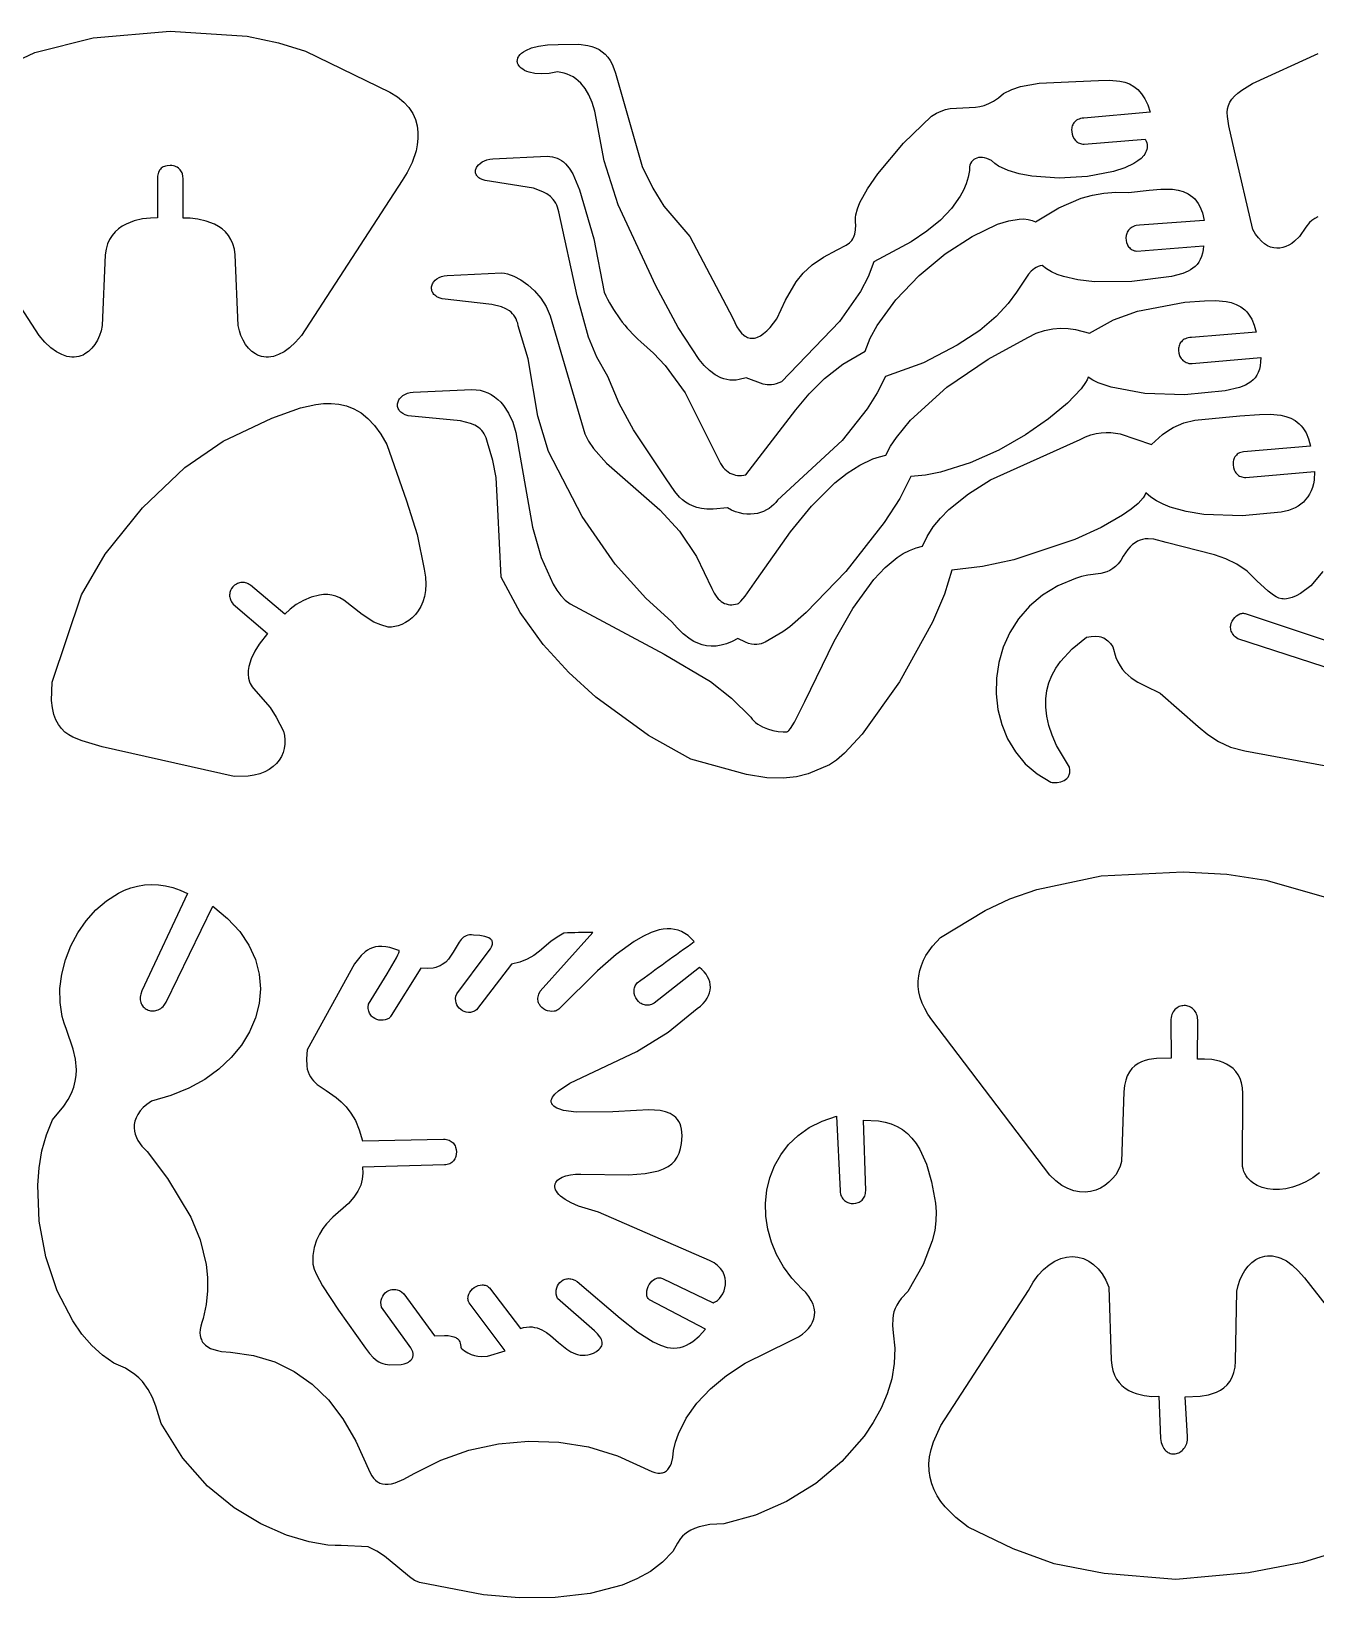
# Model space of a CAD drawing. Extents: x 5 to 541, y 7 to 207.
# Drawn here: x 214.2 to 377.3, y 7.3 to 206.2 of the extents above; entities that cross this region are included whole.
import ezdxf

# ---------------------------------------------------------------- set-up
doc = ezdxf.new("R2010")
doc.units = 0
doc.layers.add('DEFAULT', color=7, linetype='CONTINUOUS')

msp = doc.modelspace()

# ---------------------------------------------------------------- linework, layer by layer
at = {"layer": 'DEFAULT', "color": 0}
for points in [[(203.95879, 198.500612), (214.667487, 203.558963), (222.074471, 205.403076), (231.858114, 206.228491), (241.641889, 205.595097), (245.592741, 204.777415), (249.043594, 203.719792), (259.757404, 198.500612), (260.735404, 197.898449), (261.535374, 197.239681), (262.17028, 196.533568), (262.653088, 195.789374), (262.996766, 195.016361), (263.214279, 194.22379), (263.318594, 193.420923), (263.322678, 192.617024), (263.239496, 191.821353), (263.082016, 191.043174), (262.596028, 189.576337), (261.968443, 188.290609), (261.302994, 187.260089), (248.516916, 167.5892), (247.761654, 166.731245), (247.025946, 166.047206), (246.312881, 165.526587), (245.625544, 165.158891), (244.967024, 164.933622), (244.649535, 164.871117), (244.340408, 164.840283), (244.040028, 164.839807), (243.748781, 164.868378), (243.467054, 164.924682), (243.195232, 165.007409), (242.933702, 165.115246), (242.682848, 165.246881), (242.214716, 165.576297), (241.793922, 165.985159), (241.423554, 166.462973), (241.1067, 166.999241), (240.846445, 167.583466), (240.645878, 168.205152), (240.508084, 168.853802), (240.118089, 177.846214), (240.01321, 178.569829), (239.82704, 179.217432), (239.568182, 179.792917), (239.245243, 180.300175), (238.866827, 180.743102), (238.441541, 181.12559), (237.97799, 181.451533), (237.484779, 181.724825), (236.4438, 182.129027), (235.387448, 182.369344), (234.384566, 182.476923), (233.503999, 182.482913), (233.487595, 187.509997), (233.473238, 187.813776), (233.407946, 188.111342), (233.355706, 188.25461), (233.29014, 188.392503), (233.211051, 188.523748), (233.118241, 188.64707), (233.011513, 188.761197), (232.890668, 188.864854), (232.755511, 188.956767), (232.605843, 189.035664), (232.441467, 189.100269), (232.262185, 189.14931), (232.0678, 189.181513), (231.858114, 189.195604), (231.858114, 189.195604), (231.455035, 189.158016), (231.27684, 189.118369), (231.113804, 189.065194), (230.965622, 188.998774), (230.831989, 188.919389), (230.7126, 188.827321), (230.607153, 188.722851), (230.515342, 188.606262), (230.436863, 188.477833), (230.371411, 188.337847), (230.318683, 188.186585), (230.250179, 187.851357), (230.228916, 187.474401), (230.248213, 182.518614), (229.366065, 182.511091), (228.359082, 182.399468), (227.296951, 182.153434), (226.249358, 181.742678), (225.752791, 181.466058), (225.28599, 181.13689), (224.857668, 180.751386), (224.476535, 180.305757), (224.151301, 179.796214), (223.890677, 179.218969), (223.703375, 178.570232), (223.598105, 177.846214), (223.208215, 168.853802), (223.070421, 168.205152), (222.86985, 167.583466), (222.60959, 166.999241), (222.292729, 166.462973), (221.922354, 165.985159), (221.501552, 165.576297), (221.033411, 165.246881), (220.782553, 165.115246), (220.521018, 165.007409), (220.249193, 164.924682), (219.967462, 164.868378), (219.676211, 164.839807), (219.375828, 164.840283), (219.066697, 164.871117), (218.749205, 164.933622), (218.090681, 165.158891), (217.403342, 165.526587), (216.690276, 166.047206), (215.95457, 166.731245), (215.199313, 167.5892), (202.4132, 187.260089)], [(377.616777, 182.66013), (377.212948, 182.434768), (376.866063, 182.189852), (376.567337, 181.928339), (376.079223, 181.36734), (375.294384, 180.176205), (374.647107, 179.554116), (374.299386, 179.293303), (373.938424, 179.071807), (373.566329, 178.893998), (373.18521, 178.764247), (372.797178, 178.686925), (372.40434, 178.666405), (372.008807, 178.707055), (371.612688, 178.813249), (371.218092, 178.989356), (370.827129, 179.239749), (370.441908, 179.568797), (370.064538, 179.980873), (369.697128, 180.480347), (369.341788, 181.071591), (367.0427, 191.035693), (366.296178, 194.235872), (366.126137, 195.404491), (366.114025, 195.910092), (366.158939, 196.374328), (366.267194, 196.80553), (366.445105, 197.21203), (366.698989, 197.602158), (367.035159, 197.984245), (367.459932, 198.366623), (367.979623, 198.757622), (369.329017, 199.598809), (377.655908, 203.39152)], [(378.230095, 137.611869), (376.727614, 135.798384), (375.417353, 134.839133), (374.850453, 134.521429), (374.334257, 134.301312), (373.862679, 134.171007), (373.429633, 134.122745), (373.225656, 134.126951), (373.02903, 134.148753), (372.654786, 134.241258), (372.300813, 134.392489), (371.961024, 134.594674), (371.299654, 135.120819), (369.879316, 136.442591), (368.627892, 137.649223), (367.305825, 138.559753), (365.921, 139.236876), (364.481306, 139.743291), (358.331594, 141.315793), (356.763959, 141.713557), (356.04516, 141.768912), (355.699645, 141.74906), (355.362484, 141.693084), (355.033, 141.597657), (354.710516, 141.459451), (354.394355, 141.275137), (354.08384, 141.041388), (353.778295, 140.754877), (353.477042, 140.412274), (352.884705, 139.545483), (352.587525, 139.033692), (352.26938, 138.608246), (351.932438, 138.260211), (351.578867, 137.980658), (351.210836, 137.760653), (350.830511, 137.591266), (350.041655, 137.36862), (348.411819, 137.137747), (347.605527, 136.986616), (347.212125, 136.870866), (346.82811, 136.716417), (344.591153, 135.793799), (342.640601, 134.610994), (340.973402, 133.203939), (339.586501, 131.608568), (338.476846, 129.860815), (337.641385, 127.996617), (337.077062, 126.051908), (336.780827, 124.062622), (336.749625, 122.064696), (336.980403, 120.094063), (337.470109, 118.186659), (338.215689, 116.378419), (339.214091, 114.705278), (340.46226, 113.20317), (341.957144, 111.908031), (343.69569, 110.855795), (343.873572, 110.821956), (344.070661, 110.803611), (344.502491, 110.817468), (344.951244, 110.90549), (345.169487, 110.979851), (345.376985, 111.075801), (345.568746, 111.194353), (345.739778, 111.336525), (345.88509, 111.503331), (345.94654, 111.596289), (345.999689, 111.695786), (346.043911, 111.80195), (346.078583, 111.914907), (346.10308, 112.034784), (346.11678, 112.161708), (346.109289, 112.437206), (346.051117, 112.742416), (344.432203, 115.519242), (343.864573, 116.817307), (343.450117, 118.058008), (343.182801, 119.243496), (343.056591, 120.375924), (343.065453, 121.457441), (343.203354, 122.490199), (343.464259, 123.47635), (343.842135, 124.418044), (344.330949, 125.317434), (344.924667, 126.176669), (346.402677, 127.783283), (348.227897, 129.255097), (348.842218, 129.361917), (349.374226, 129.398178), (349.837057, 129.362589), (350.046637, 129.317448), (350.24385, 129.253862), (350.430338, 129.171669), (350.607742, 129.070708), (350.777706, 128.950817), (350.941872, 128.811837), (351.259377, 128.475961), (351.573394, 128.061791), (351.961156, 126.702606), (352.211183, 126.13135), (352.495119, 125.623717), (352.810322, 125.173254), (353.15415, 124.773509), (353.917118, 124.100365), (354.76289, 123.552668), (355.670335, 123.078802), (357.585716, 122.146095), (362.395891, 117.93453), (363.627772, 116.923329), (364.987421, 116.03452), (366.532853, 115.320963), (368.322084, 114.835517), (380.03039, 112.689887)], [(387.681505, 122.520992), (367.439787, 129.044806), (367.439787, 129.044806), (367.103685, 129.316379), (366.967775, 129.457518), (366.852155, 129.601408), (366.755973, 129.74744), (366.678375, 129.895), (366.618508, 130.043478), (366.575519, 130.192261), (366.548556, 130.340738), (366.536765, 130.488297), (366.539294, 130.634326), (366.555289, 130.778214), (366.624267, 131.05712), (366.736876, 131.32012), (366.886292, 131.562321), (367.06569, 131.778829), (367.268249, 131.964751), (367.487143, 132.115193), (367.715549, 132.225262), (367.831187, 132.263627), (367.946644, 132.290063), (368.061068, 132.30396), (368.173604, 132.304704), (368.283401, 132.291685), (368.389606, 132.264291), (388.918097, 125.406115)], [(377.814061, 61.232064), (376.967489, 60.611586), (376.108756, 60.103322), (375.247124, 59.703608), (374.391855, 59.408783), (373.55221, 59.215185), (372.737452, 59.119152), (371.956842, 59.117023), (371.219641, 59.205135), (370.535112, 59.379827), (369.912517, 59.637436), (369.361117, 59.974302), (369.115009, 60.171311), (368.890174, 60.386762), (368.687768, 60.620195), (368.508949, 60.871154), (368.354876, 61.13918), (368.226705, 61.423816), (368.125595, 61.724605), (368.052703, 62.041087), (368.074504, 71.307995), (368.036144, 72.019812), (367.921326, 72.653067), (367.737254, 73.212072), (367.491131, 73.70114), (367.190162, 74.124582), (366.841548, 74.486709), (366.452493, 74.791834), (366.030201, 75.044269), (365.581875, 75.248325), (365.114718, 75.408315), (364.152725, 75.61334), (363.201847, 75.69384), (362.319711, 75.684309), (362.376191, 80.528407), (362.332987, 80.992301), (362.284631, 81.20035), (362.220115, 81.392522), (362.140693, 81.568858), (362.047623, 81.729402), (361.942159, 81.874194), (361.825559, 82.003276), (361.699078, 82.11669), (361.563973, 82.214478), (361.421498, 82.296681), (361.272911, 82.363341), (361.119468, 82.4145), (360.962423, 82.4502), (360.803034, 82.470482), (360.642557, 82.475387), (360.482247, 82.464959), (360.323361, 82.439238), (360.167154, 82.398267), (360.014883, 82.342086), (359.867804, 82.270738), (359.727173, 82.184264), (359.594245, 82.082706), (359.470277, 81.966106), (359.356525, 81.834506), (359.254245, 81.687947), (359.164693, 81.526471), (359.089124, 81.35012), (359.028796, 81.158936), (358.984964, 80.952959), (358.958884, 80.732233), (358.951812, 80.496798), (358.951812, 80.496798), (358.972414, 75.784004), (357.127703, 75.769235), (356.150972, 75.633529), (355.673843, 75.510275), (355.213665, 75.341203), (354.777531, 75.119649), (354.372537, 74.838951), (354.005776, 74.492445), (353.684343, 74.073469), (353.415333, 73.575359), (353.205841, 72.991451), (353.062959, 72.315084), (352.993784, 71.539594), (352.685209, 62.666492), (352.51481, 62.093374), (352.26407, 61.53355), (351.938804, 60.997433), (351.544826, 60.495434), (351.087951, 60.037964), (350.573993, 59.635433), (350.008767, 59.298253), (349.398087, 59.036836), (348.747769, 58.861593), (348.063627, 58.782934), (347.351475, 58.811271), (346.617129, 58.957015), (345.866402, 59.230578), (345.10511, 59.64237), (344.339067, 60.202803), (343.574088, 60.922288), (328.592991, 80.689591), (328.093861, 81.391647), (327.683321, 82.096379), (327.358609, 82.801791), (327.116961, 83.505892), (326.955614, 84.206688), (326.871806, 84.902185), (326.862772, 85.59039), (326.92575, 86.26931), (327.057977, 86.936951), (327.256689, 87.59132), (327.519123, 88.230423), (327.842516, 88.852268), (328.661125, 90.036208), (329.690412, 91.127192), (335.343641, 94.576793), (338.485214, 96.019503), (341.941704, 97.243227), (350.114273, 98.940943), (360.491017, 99.484392), (366.037676, 99.179404), (371.020134, 98.426477), (379.484184, 95.97577)], [(378.536452, 12.633815), (375.681099, 11.7261), (368.822616, 10.448703), (359.582896, 9.594709), (350.464033, 10.328592), (344.13145, 11.566693), (338.932964, 13.476424), (333.216391, 16.225202), (331.616583, 17.464509), (330.28958, 18.790615), (329.737659, 19.489389), (329.265076, 20.213669), (328.87554, 20.964723), (328.572764, 21.74382), (328.360459, 22.552229), (328.242338, 23.391218), (328.222111, 24.262056), (328.30349, 25.166012), (328.490188, 26.104355), (328.785915, 27.078352), (329.719305, 29.138386), (340.853889, 46.302683), (341.454594, 47.336116), (342.099209, 48.222321), (342.779436, 48.964088), (343.486978, 49.564206), (344.213539, 50.025463), (344.950822, 50.35065), (345.69053, 50.542554), (346.424365, 50.603966), (346.786487, 50.586608), (347.144031, 50.537673), (347.84123, 50.346466), (348.507667, 50.033132), (349.135043, 49.600461), (349.715062, 49.051243), (350.239427, 48.388265), (350.699841, 47.614318), (351.088007, 46.73219), (351.385187, 37.470715), (351.437172, 36.755838), (351.568575, 36.113861), (351.77166, 35.54134), (352.03869, 35.034828), (352.361928, 34.590882), (352.733639, 34.206057), (353.146085, 33.876907), (353.59153, 33.599989), (354.062239, 33.371857), (354.550473, 33.189066), (355.548575, 32.94573), (356.523944, 32.842422), (357.414689, 32.851584), (357.620817, 27.499098), (357.715387, 26.988791), (357.867462, 26.559225), (357.962297, 26.374007), (358.068186, 26.208118), (358.184024, 26.061273), (358.308704, 25.933187), (358.441117, 25.823575), (358.580158, 25.732151), (358.724719, 25.65863), (358.873693, 25.602727), (359.025973, 25.564156), (359.180452, 25.542633), (359.336024, 25.537871), (359.49158, 25.549587), (359.646014, 25.577493), (359.798219, 25.621306), (359.947089, 25.68074), (360.091515, 25.75551), (360.230391, 25.84533), (360.36261, 25.949915), (360.487064, 26.06898), (360.602648, 26.20224), (360.708253, 26.349409), (360.802773, 26.510202), (360.885101, 26.684334), (360.95413, 26.871519), (361.047861, 27.283909), (361.075111, 27.74509), (361.075111, 27.74509), (360.763785, 32.797115), (362.683688, 32.870895), (363.735675, 33.052538), (364.254516, 33.200522), (364.757097, 33.394606), (365.234802, 33.640782), (365.679012, 33.945044), (366.08111, 34.313383), (366.432479, 34.751794), (366.724501, 35.266268), (366.948558, 35.8628), (367.096032, 36.547381), (367.158305, 37.326006), (367.325698, 46.202917), (367.477721, 46.92008), (367.700869, 47.60754), (367.990865, 48.254216), (368.343433, 48.849023), (368.754295, 49.380879), (369.219175, 49.8387), (369.733795, 50.211403), (370.008421, 50.362372), (370.293878, 50.487905), (370.589632, 50.586618), (370.895148, 50.657123), (371.209891, 50.698037), (371.533327, 50.707974), (371.864921, 50.685547), (372.204139, 50.629373), (372.550445, 50.538065), (372.903306, 50.410238), (373.626551, 50.039486), (374.369597, 49.506033), (375.128168, 48.798797), (375.897987, 47.906693), (391.191715, 28.380302)]]:
    msp.add_lwpolyline(points, dxfattribs=at)
for points in [[(281.0389, 201.075502), (279.978735, 200.884249), (279.024618, 200.823237), (278.18425, 200.876267), (277.465332, 201.027141), (277.153824, 201.134207), (276.875566, 201.25966), (276.631521, 201.401475), (276.422653, 201.557627), (276.249922, 201.726092), (276.114293, 201.904843), (276.060693, 201.997444), (276.016728, 202.091858), (275.982521, 202.187831), (275.95819, 202.285111), (275.943856, 202.383443), (275.93964, 202.482576), (275.945662, 202.582256), (275.962043, 202.68223), (275.988902, 202.782245), (276.02636, 202.882048), (276.074537, 202.981386), (276.133554, 203.080005), (276.284588, 203.274075), (276.480424, 203.462235), (276.722026, 203.64246), (277.010356, 203.812724), (277.731049, 204.115272), (278.650205, 204.353682), (279.775525, 204.511755), (281.114712, 204.573293), (283.775832, 204.61429), (284.897483, 204.445846), (285.406056, 204.305834), (285.879783, 204.12537), (286.318658, 203.90201), (286.722672, 203.633309), (287.091819, 203.316825), (287.426091, 202.950112), (287.725481, 202.530727), (287.989982, 202.056226), (288.219585, 201.524164), (288.414284, 200.932097), (291.788815, 189.073084), (293.162791, 186.286185), (294.539357, 184.040811), (297.835285, 180.160295), (303.305386, 169.790992), (303.825715, 168.690487), (304.106433, 168.254944), (304.400611, 167.896331), (304.708068, 167.614991), (304.86672, 167.503407), (305.028623, 167.41127), (305.193754, 167.338623), (305.362093, 167.28551), (305.533614, 167.251972), (305.708297, 167.238054), (305.886118, 167.243798), (306.067054, 167.269246), (306.251083, 167.314443), (306.438183, 167.379431), (306.821501, 167.56895), (307.216828, 167.838149), (307.623981, 168.18737), (308.04278, 168.616956), (308.914588, 169.718602), (310.011624, 172.085643), (311.35212, 174.391185), (312.255698, 175.495342), (313.39058, 176.553462), (314.813579, 177.555322), (316.581508, 178.490704), (317.721897, 179.07727), (318.12266, 179.365478), (318.286289, 179.518185), (318.42755, 179.680389), (318.548045, 179.854911), (318.649377, 180.044572), (318.733145, 180.252191), (318.800952, 180.48059), (318.895086, 181.011011), (318.94459, 181.658401), (318.889976, 181.941958), (318.872202, 182.24757), (318.889873, 182.57398), (318.941594, 182.919931), (319.14161, 183.665428), (319.461092, 184.474004), (320.413831, 186.240172), (321.710562, 188.13799), (324.978995, 192.006783), (328.552387, 195.436807), (329.170604, 195.821863), (329.766429, 196.102678), (330.343322, 196.295786), (330.904744, 196.417724), (334.142247, 196.5807), (334.692299, 196.667414), (335.254574, 196.815234), (335.832531, 197.040696), (336.429633, 197.360335), (337.049341, 197.790686), (337.695117, 198.348283), (338.746178, 198.837623), (339.863643, 199.208453), (342.219433, 199.658931), (346.865998, 199.845612), (349.771272, 199.982361), (351.162777, 200.02101), (352.474049, 199.907648), (353.090345, 199.762981), (353.675478, 199.543131), (354.225748, 199.235706), (354.737453, 198.828313), (355.206893, 198.308558), (355.630366, 197.664048), (356.00417, 196.882391), (356.324606, 195.951193), (347.905387, 195.210395), (347.684932, 195.186058), (347.482777, 195.144758), (347.298519, 195.087682), (347.131753, 195.016021), (346.982075, 194.930964), (346.84908, 194.833699), (346.732365, 194.725417), (346.631524, 194.607305), (346.546153, 194.480554), (346.475849, 194.346352), (346.420206, 194.205888), (346.37882, 194.060353), (346.351288, 193.910934), (346.337203, 193.758822), (346.347763, 193.451272), (346.407263, 193.147217), (346.512471, 192.85617), (346.66015, 192.587644), (346.847065, 192.351153), (346.954225, 192.247893), (347.069982, 192.15621), (347.19393, 192.077292), (347.325665, 192.012328), (347.464783, 191.962508), (347.61088, 191.929022), (347.763551, 191.913057), (347.922391, 191.915803), (355.7022, 192.516795), (355.802816, 192.288806), (355.87433, 192.065354), (355.917525, 191.846504), (355.933187, 191.632323), (355.922099, 191.422875), (355.885047, 191.218228), (355.822814, 191.018446), (355.736187, 190.823595), (355.625948, 190.633742), (355.492883, 190.448951), (355.161413, 190.094821), (354.748053, 189.761732), (354.25908, 189.45021), (353.079398, 188.89397), (351.672583, 188.43031), (348.378401, 187.797568), (344.778238, 187.585653), (341.273799, 187.828238), (339.683009, 188.13049), (338.266789, 188.558993), (337.075351, 189.117957), (336.579618, 189.447676), (336.158911, 189.811589), (335.855337, 189.965305), (335.561416, 190.079927), (335.278782, 190.15716), (335.009067, 190.198711), (334.753905, 190.206284), (334.514927, 190.181585), (334.293768, 190.126321), (334.092061, 190.042196), (333.911437, 189.930916), (333.753531, 189.794187), (333.619976, 189.633713), (333.512404, 189.451202), (333.432449, 189.248358), (333.381743, 189.026887), (333.36192, 188.788495), (333.374612, 188.534887), (333.209607, 187.698918), (332.955075, 186.877606), (332.613242, 186.071), (332.186337, 185.27915), (331.086214, 183.739916), (329.672522, 182.260302), (327.963078, 180.840705), (325.975696, 179.481523), (321.238386, 176.945996), (320.49637, 175.05834), (319.510979, 173.165361), (316.881347, 169.364969), (309.485594, 161.717214), (308.815155, 161.463811), (308.509251, 161.389569), (308.219263, 161.346511), (307.94247, 161.331792), (307.67615, 161.342571), (307.164043, 161.42925), (304.990288, 162.227295), (304.133427, 161.983264), (303.720767, 161.925177), (303.317818, 161.908309), (302.923979, 161.93161), (302.538649, 161.994029), (302.161226, 162.094517), (301.791108, 162.232022), (301.070384, 162.613887), (300.371664, 163.131222), (299.690137, 163.775624), (299.02099, 164.538692), (296.371971, 168.609587), (293.536088, 173.906991), (288.729693, 184.208438), (286.983443, 189.777864), (285.783796, 196.086589), (285.446211, 197.181366), (285.035619, 198.141519), (284.552021, 198.967051), (283.995416, 199.657966), (283.689735, 199.952942), (283.365801, 200.214265), (283.023616, 200.441935), (282.663178, 200.635952), (282.284487, 200.796317), (281.887544, 200.92303), (281.0389, 201.075502)], [(266.408006, 172.237294), (266.026552, 172.361767), (265.711088, 172.521987), (265.577448, 172.613668), (265.459521, 172.712086), (265.357046, 172.816505), (265.269762, 172.926193), (265.197408, 173.040417), (265.139721, 173.158441), (265.096442, 173.279534), (265.067308, 173.402961), (265.052058, 173.527988), (265.050431, 173.653882), (265.062166, 173.77991), (265.087001, 173.905337), (265.124676, 174.02943), (265.174928, 174.151456), (265.237497, 174.27068), (265.312121, 174.38637), (265.49649, 174.60421), (265.725945, 174.799107), (265.998394, 174.965191), (266.311749, 175.096595), (266.663919, 175.187449), (267.052813, 175.231884), (273.956604, 175.559085), (274.310148, 175.52177), (274.692142, 175.438017), (275.520532, 175.136354), (276.399889, 174.664414), (277.288327, 174.032516), (278.143961, 173.250978), (278.924905, 172.330118), (279.589275, 171.280253), (280.095184, 170.111702), (284.508116, 155.099314), (284.973505, 154.162191), (285.613789, 153.218536), (287.265722, 151.360963), (290.9818, 148.110116), (294.042133, 145.453226), (296.546132, 142.734919), (298.687192, 139.540005), (300.658706, 135.453296), (300.949693, 134.856719), (301.279308, 134.363038), (301.45781, 134.154493), (301.645018, 133.971324), (301.840617, 133.813413), (302.04429, 133.680645), (302.255719, 133.572904), (302.474588, 133.490074), (302.700581, 133.432038), (302.933381, 133.398679), (303.17267, 133.389883), (303.418133, 133.405532), (303.926311, 133.509702), (304.01549, 133.560443), (304.113653, 133.633265), (304.336455, 133.842377), (304.884609, 134.495062), (306.364322, 136.582962), (310.642983, 142.64636), (313.319429, 145.911847), (316.272283, 148.85985), (317.833222, 150.103856), (319.440294, 151.135365), (321.085842, 151.909999), (321.920652, 152.187121), (322.76221, 152.383384), (323.35618, 153.51687), (324.083326, 154.642518), (325.883796, 156.854418), (330.495972, 161.009449), (335.745092, 164.59435), (340.777513, 167.354991), (341.853932, 167.872697), (342.908829, 168.225979), (343.938889, 168.432851), (344.940797, 168.511326), (345.911238, 168.479416), (346.846897, 168.355136), (348.600607, 167.901514), (351.669746, 169.603723), (354.711229, 170.695025), (360.726284, 171.817982), (363.232584, 172.011898), (364.609388, 172.048092), (365.969885, 171.923653), (366.620877, 171.773041), (367.240021, 171.548485), (367.818061, 171.238725), (368.345739, 170.832497), (368.587799, 170.589689), (368.813798, 170.318541), (369.212983, 169.685595), (369.534034, 168.922396), (369.767697, 168.017684), (361.550902, 167.341691), (361.341415, 167.329373), (361.146562, 167.299128), (360.966249, 167.252158), (360.800381, 167.189666), (360.648863, 167.112856), (360.511601, 167.022929), (360.388501, 166.921089), (360.279468, 166.808539), (360.184407, 166.686482), (360.103225, 166.556119), (360.035825, 166.418655), (359.982114, 166.275292), (359.941997, 166.127232), (359.91538, 165.975679), (359.902266, 165.666905), (359.942016, 165.358591), (360.033873, 165.060361), (360.099106, 164.918034), (360.177081, 164.781836), (360.267706, 164.65297), (360.370884, 164.53264), (360.486522, 164.422047), (360.614525, 164.322395), (360.754798, 164.234886), (360.907247, 164.160724), (361.071777, 164.10111), (361.248294, 164.057249), (361.436703, 164.030342), (361.63691, 164.021594), (370.356201, 164.793189), (370.3435, 164.244581), (370.285066, 163.748721), (370.183026, 163.302449), (370.039504, 162.9026), (369.856627, 162.546012), (369.63652, 162.229523), (369.381309, 161.949969), (369.09312, 161.704187), (368.774079, 161.489016), (368.426312, 161.301291), (367.653101, 160.995532), (365.855497, 160.574214), (360.682586, 160.05572), (355.651109, 160.234679), (351.372199, 161.010504), (349.705936, 161.590808), (349.024524, 161.923558), (348.456991, 162.282611), (348.31378, 161.960023), (348.113197, 161.607628), (347.548376, 160.823494), (345.823321, 159.008404), (343.417163, 156.998604), (340.465242, 154.955359), (337.102897, 153.039933), (333.465464, 151.413589), (329.688284, 150.237591), (327.789582, 149.868867), (325.906694, 149.673204), (324.507847, 146.875942), (322.545712, 143.819481), (317.645803, 137.607803), (312.635413, 132.395852), (310.535177, 130.589048), (309.664416, 129.959687), (307.437427, 128.659721), (307.187978, 128.541037), (306.927885, 128.444369), (306.652996, 128.374948), (306.359163, 128.338003), (306.042233, 128.338764), (305.698058, 128.38246), (305.322486, 128.474322), (304.911368, 128.619578), (303.965892, 129.091196), (303.23006, 128.707507), (302.522447, 128.42696), (301.843052, 128.242236), (301.191878, 128.146018), (300.568923, 128.130986), (299.974187, 128.189822), (299.407672, 128.315206), (298.869378, 128.499821), (298.359304, 128.736348), (297.877451, 129.017468), (296.998409, 129.684212), (296.232254, 130.441503), (295.578989, 131.230793), (292.247469, 134.247175), (288.36508, 138.556065), (284.168723, 144.604618), (279.8953, 152.839984), (278.566536, 157.344563), (277.306564, 164.608251), (276.052492, 168.837716), (275.988062, 169.147353), (275.900904, 169.43332), (275.791762, 169.696674), (275.66138, 169.938468), (275.510502, 170.159757), (275.339872, 170.361596), (275.150234, 170.545039), (274.942331, 170.711141), (274.474711, 170.99554), (273.942964, 171.223231), (272.710897, 171.542234), (266.408006, 172.237294)], [(262.085914, 157.391312), (261.704441, 157.515786), (261.38896, 157.676009), (261.255313, 157.767693), (261.137379, 157.866113), (261.034898, 157.970536), (260.947608, 158.080227), (260.875248, 158.194455), (260.817557, 158.312483), (260.774272, 158.43358), (260.745134, 158.557012), (260.729881, 158.682044), (260.72825, 158.807943), (260.739982, 158.933975), (260.764815, 159.059407), (260.802487, 159.183505), (260.852737, 159.305536), (260.915304, 159.424765), (260.989927, 159.540459), (261.174293, 159.758308), (261.403746, 159.953213), (261.676195, 160.119305), (261.98955, 160.250714), (262.34172, 160.341571), (262.730615, 160.386007), (270.18519, 160.738534), (270.716593, 160.710566), (271.227992, 160.630274), (271.718766, 160.498626), (272.188293, 160.316591), (272.635951, 160.085137), (273.061119, 159.805233), (273.463175, 159.477849), (273.841497, 159.103951), (274.195464, 158.68451), (274.827844, 157.71287), (275.355343, 156.570679), (275.772986, 155.265684), (277.089038, 147.575945), (277.866587, 143.265122), (278.981711, 139.412098), (280.49854, 135.987504), (280.949933, 135.246292), (281.451454, 134.574892), (282.01373, 133.985224), (282.64739, 133.489206), (294.590982, 127.1174), (300.465946, 123.641145), (303.150471, 121.543578), (305.579216, 119.097107), (305.757113, 118.857915), (305.969378, 118.634026), (306.211869, 118.425725), (306.480442, 118.233295), (307.079266, 117.897181), (307.732708, 117.627951), (308.407626, 117.427872), (309.070877, 117.299209), (309.689321, 117.244231), (310.229814, 117.265203), (310.276689, 117.290583), (310.325113, 117.323199), (310.426594, 117.40969), (310.647965, 117.664548), (311.163431, 118.476502), (312.477856, 121.107255), (316.181533, 128.779239), (318.536985, 132.896532), (321.205646, 136.585401), (322.652148, 138.12481), (324.170616, 139.383874), (324.956176, 139.890231), (325.758936, 140.304847), (326.57863, 140.620503), (327.414996, 140.829983), (327.987317, 142.080717), (328.745948, 143.272308), (329.67033, 144.405887), (330.739909, 145.482586), (333.232424, 147.469862), (336.059039, 149.243186), (347.41739, 154.377884), (348.104881, 154.715052), (348.778783, 154.966289), (349.438565, 155.139218), (350.083695, 155.24146), (350.713643, 155.280636), (351.327876, 155.264368), (352.507074, 155.095985), (356.489, 153.728984), (357.864414, 155.005494), (358.55027, 155.496593), (359.235909, 155.901753), (360.609579, 156.490752), (361.991522, 156.845485), (367.723914, 157.38161), (370.214039, 157.570147), (371.57428, 157.60084), (372.915797, 157.470096), (373.55715, 157.316281), (374.16696, 157.088622), (374.736273, 156.775958), (375.256135, 156.367128), (375.494724, 156.123163), (375.717593, 155.85097), (376.111692, 155.216323), (376.429478, 154.452026), (376.661997, 153.546916), (368.181621, 152.828175), (367.991409, 152.793399), (367.816473, 152.742448), (367.656608, 152.676507), (367.511613, 152.59676), (367.381283, 152.504392), (367.265415, 152.400586), (367.163805, 152.286526), (367.07625, 152.163397), (367.002547, 152.032384), (366.942491, 151.894669), (366.89588, 151.751437), (366.862509, 151.603873), (366.842176, 151.45316), (366.839809, 151.147026), (366.887149, 150.842508), (366.982569, 150.549079), (367.12444, 150.276213), (367.212287, 150.150451), (367.311136, 150.033382), (367.420785, 149.926191), (367.541028, 149.830061), (367.671664, 149.746176), (367.812489, 149.675722), (367.963298, 149.619881), (368.123889, 149.579838), (368.294058, 149.556778), (368.473602, 149.551884), (377.192893, 150.323409), (377.133441, 149.236653), (377.044789, 148.74195), (376.918606, 148.279418), (376.756208, 147.848847), (376.558911, 147.450028), (376.32803, 147.082752), (376.06488, 146.746808), (375.770778, 146.441987), (375.447039, 146.16808), (375.094978, 145.924877), (374.71591, 145.712169), (373.88202, 145.377399), (372.955891, 145.162094), (368.003719, 144.682725), (363.117452, 144.861002), (360.874281, 145.229445), (358.857883, 145.801524), (357.956631, 146.168013), (357.13836, 146.590314), (356.411831, 147.070061), (355.785808, 147.60889), (355.636583, 147.294363), (355.418456, 146.965447), (354.787033, 146.270413), (353.914605, 145.535721), (352.824239, 144.773307), (350.081957, 143.213054), (346.744718, 141.685133), (339.02349, 139.108214), (335.008563, 138.250177), (331.136801, 137.806395), (330.200372, 134.737552), (328.681425, 131.194467), (324.484753, 123.620045), (319.724333, 116.952072), (317.500702, 114.542049), (316.492428, 113.670236), (315.577714, 113.059492), (312.878121, 111.914201), (311.411473, 111.529956), (309.70317, 111.346906), (307.630397, 111.421749), (305.070339, 111.811181), (297.997104, 113.760603), (292.597142, 116.793074), (285.901161, 121.651951), (282.478435, 124.770103), (279.225229, 128.34943), (276.306052, 132.391458), (273.885413, 136.89771), (273.48378, 145.521684), (273.260132, 149.556876), (272.852651, 151.699868), (272.137611, 154.000588), (272.072924, 154.310676), (271.984984, 154.597949), (271.874506, 154.863373), (271.742207, 155.107912), (271.588802, 155.332531), (271.415008, 155.538193), (271.221541, 155.725864), (271.009117, 155.896507), (270.530264, 156.190569), (269.984176, 156.428096), (268.713219, 156.764404), (262.085914, 157.391312)], [(239.85661, 133.48589), (244.229608, 129.743906), (243.158236, 128.369699), (242.616495, 127.492865), (242.157635, 126.540524), (241.846845, 125.550912), (241.767348, 125.054079), (241.749314, 124.562265), (241.800892, 124.080252), (241.930231, 123.612819), (242.026606, 123.386063), (242.145478, 123.164744), (242.287864, 122.94946), (242.454783, 122.740808), (244.537142, 120.330388), (245.32158, 119.129479), (246.233315, 117.354103), (246.367776, 116.784457), (246.432154, 116.220643), (246.426496, 115.667356), (246.35085, 115.129291), (246.205261, 114.611141), (245.989778, 114.117602), (245.704447, 113.653367), (245.349316, 113.223133), (244.924431, 112.831592), (244.429841, 112.48344), (243.865591, 112.183371), (243.23173, 111.93608), (242.528303, 111.746261), (241.755359, 111.618609), (240.001107, 111.568583), (223.21841, 115.336108), (220.676122, 116.091383), (219.509003, 116.566533), (218.975017, 116.86829), (218.483057, 117.227998), (218.039856, 117.65703), (217.652147, 118.166758), (217.326665, 118.768555), (217.070142, 119.473793), (216.889311, 120.293845), (216.790906, 121.240083), (216.868304, 123.556607), (220.586682, 134.639648), (223.609755, 139.836309), (228.322505, 145.705901), (233.705817, 150.81172), (238.571474, 154.185686), (244.744099, 157.109407), (248.413744, 158.396417), (250.3577, 158.833254), (251.337412, 158.942888), (252.314833, 158.95824), (253.284379, 158.862991), (254.240462, 158.640822), (255.177498, 158.275413), (256.089902, 157.750444), (256.972088, 157.049598), (257.81847, 156.156554), (258.623464, 155.054993), (259.381484, 153.728596), (261.868113, 146.579855), (263.206014, 142.325177), (264.128603, 137.893884), (264.275274, 136.914298), (264.321237, 136.013651), (264.27571, 135.189894), (264.147911, 134.440979), (263.947059, 133.764857), (263.682371, 133.15948), (263.363065, 132.6228), (262.99836, 132.152769), (262.597474, 131.747339), (262.169624, 131.404461), (261.724029, 131.122086), (261.269907, 130.898168), (260.816476, 130.730657), (260.372954, 130.617505), (259.94856, 130.556665), (259.552511, 130.546087), (258.587409, 130.823057), (257.717533, 131.198845), (256.220534, 132.136926), (253.897095, 133.989516), (253.407848, 134.275359), (252.902597, 134.481917), (252.385409, 134.6148), (251.860354, 134.679621), (251.331501, 134.681988), (250.802918, 134.627513), (249.762839, 134.37048), (248.772667, 133.953408), (247.864952, 133.421181), (247.072245, 132.818685), (246.427096, 132.190807), (242.064999, 135.8652), (241.906625, 135.967563), (241.747904, 136.051333), (241.589447, 136.11723), (241.431865, 136.165973), (241.27577, 136.19828), (241.121772, 136.214872), (240.970483, 136.216467), (240.822514, 136.203784), (240.678477, 136.177543), (240.538982, 136.138462), (240.404641, 136.087262), (240.276066, 136.02466), (240.038656, 135.868129), (239.831642, 135.674625), (239.659914, 135.449899), (239.528363, 135.199705), (239.479182, 135.066855), (239.441879, 134.929796), (239.417064, 134.789246), (239.405351, 134.645925), (239.407349, 134.500552), (239.42367, 134.353846), (239.454925, 134.206526), (239.501726, 134.059312), (239.564683, 133.912922), (239.644409, 133.768075), (239.741514, 133.625492), (239.85661, 133.48589)], [(216.8906, 67.953114), (218.35846, 69.712747), (218.890366, 70.544681), (219.301708, 71.347415), (219.603078, 72.122988), (219.805066, 72.87344), (219.918263, 73.600812), (219.953258, 74.307144), (219.831006, 75.664851), (219.523032, 76.962881), (218.688814, 79.445203), (218.376041, 80.262857), (218.135771, 81.107506), (217.864213, 82.859815), (217.857079, 84.666192), (218.09731, 86.490698), (218.567845, 88.297394), (219.251624, 90.05034), (220.131588, 91.713597), (221.190674, 93.251227), (222.411825, 94.627291), (223.777978, 95.805849), (225.272075, 96.750962), (226.061771, 97.124746), (226.877055, 97.426691), (227.715794, 97.652306), (228.575857, 97.797098), (229.455111, 97.856574), (230.351422, 97.826243), (231.262659, 97.701611), (232.186689, 97.478187), (233.12138, 97.151478), (234.064598, 96.716991), (228.268989, 84.344792), (228.110567, 83.938644), (228.063684, 83.743825), (228.036996, 83.555203), (228.029484, 83.373297), (228.04013, 83.198628), (228.067915, 83.031714), (228.111821, 82.873075), (228.170828, 82.723231), (228.24392, 82.582702), (228.330077, 82.452008), (228.428281, 82.331667), (228.537513, 82.222201), (228.656755, 82.124127), (228.784989, 82.037967), (228.921195, 81.964239), (229.064357, 81.903464), (229.213454, 81.85616), (229.367469, 81.822849), (229.525384, 81.804049), (229.686179, 81.80028), (229.848837, 81.812061), (230.012338, 81.839914), (230.175665, 81.884356), (230.337799, 81.945908), (230.497722, 82.025089), (230.654415, 82.12242), (230.806859, 82.238419), (230.954036, 82.373607), (231.094929, 82.528502), (231.353783, 82.899497), (237.253004, 95.106702), (239.153818, 93.554083), (240.682518, 91.890368), (241.850643, 90.139507), (242.669733, 88.325448), (243.151326, 86.472139), (243.306962, 84.603529), (243.148179, 82.743568), (242.686518, 80.916202), (241.933517, 79.145382), (240.900715, 77.455056), (239.599652, 75.869172), (238.041867, 74.41168), (236.238899, 73.106527), (234.202287, 71.977663), (231.943571, 71.049036), (229.474289, 70.344594), (228.907071, 69.932545), (228.43246, 69.513677), (228.045812, 69.089815), (227.74248, 68.662779), (227.517821, 68.234393), (227.367189, 67.806477), (227.285938, 67.380855), (227.269424, 66.959348), (227.313001, 66.543778), (227.412024, 66.135968), (227.561849, 65.737739), (227.75783, 65.350915), (228.269678, 64.618765), (228.910409, 63.954096), (231.52577, 60.504348), (234.474389, 55.617569), (235.658132, 52.727706), (236.426542, 49.589483), (236.603055, 47.938787), (236.613404, 46.239864), (236.436811, 44.497333), (236.052501, 42.715815), (235.86355, 42.227802), (235.73035, 41.767277), (235.652562, 41.334703), (235.629848, 40.930543), (235.66187, 40.555259), (235.74829, 40.209314), (235.811794, 40.047487), (235.88877, 39.893169), (235.979177, 39.746416), (236.082972, 39.607287), (236.330558, 39.352131), (236.63119, 39.128163), (236.984529, 38.935845), (237.390238, 38.77564), (237.847978, 38.64801), (238.357412, 38.553418), (239.530008, 38.465196), (242.445711, 38.048523), (245.141549, 37.230788), (247.620843, 36.013312), (249.88691, 34.397418), (251.943071, 32.384427), (253.792643, 29.975659), (255.438946, 27.172438), (257.26907, 23.127152), (257.475864, 22.769588), (257.697476, 22.458998), (257.937562, 22.197161), (258.199782, 21.985857), (258.340336, 21.899711), (258.487795, 21.826865), (258.642617, 21.767542), (258.805258, 21.721964), (259.155831, 21.672935), (259.543171, 21.681555), (259.970938, 21.749606), (260.442789, 21.878866), (261.533379, 22.32813), (262.844209, 23.043586), (266.208239, 24.751244), (269.794691, 26.014491), (273.535291, 26.823106), (277.361764, 27.166868), (281.205835, 27.035558), (284.999229, 26.418956), (288.673673, 25.306841), (293.042331, 23.278858), (293.428631, 23.161902), (293.780401, 23.100856), (294.098952, 23.093595), (294.246181, 23.10947), (294.385598, 23.137995), (294.517367, 23.178904), (294.641651, 23.231932), (294.758615, 23.296814), (294.868424, 23.373283), (294.97124, 23.461074), (295.067228, 23.559923), (295.239376, 23.789728), (295.386182, 24.060574), (295.508957, 24.370338), (295.687664, 25.09812), (295.785999, 25.956084), (296.049675, 27.022215), (296.40796, 28.064474), (297.40253, 30.075188), (298.758059, 31.983857), (300.462895, 33.786111), (302.505388, 35.477582), (304.873888, 37.053901), (310.542305, 39.843604), (311.664671, 40.402076), (312.143602, 40.724273), (312.56414, 41.072357), (312.923618, 41.444263), (313.219368, 41.837924), (313.448722, 42.251276), (313.609012, 42.682252), (313.697571, 43.128789), (313.71173, 43.588819), (313.648822, 44.060278), (313.506179, 44.541101), (313.281132, 45.029221), (312.971015, 45.522573), (312.573159, 46.019093), (312.084896, 46.516713), (310.810196, 47.860207), (309.740545, 49.311585), (308.876287, 50.848451), (308.217766, 52.448408), (307.765327, 54.089057), (307.519313, 55.748003), (307.48007, 57.402847), (307.64794, 59.031192), (308.023268, 60.610641), (308.606399, 62.118796), (309.397676, 63.53326), (310.397443, 64.831636), (311.606046, 65.991527), (313.023827, 66.990534), (314.651132, 67.806262), (316.488304, 68.416311), (316.934709, 58.942605), (316.956747, 58.739465), (316.995379, 58.550555), (317.049461, 58.375768), (317.117845, 58.214998), (317.199386, 58.068137), (317.292937, 57.935079), (317.397353, 57.815716), (317.511486, 57.709942), (317.634191, 57.617649), (317.764322, 57.538732), (317.900732, 57.473083), (318.042275, 57.420594), (318.187806, 57.38116), (318.336177, 57.354673), (318.636858, 57.340114), (318.935149, 57.37606), (319.221879, 57.461658), (319.358044, 57.522808), (319.48788, 57.596051), (319.610242, 57.681278), (319.723982, 57.778384), (319.827956, 57.887261), (319.921016, 58.007803), (320.002017, 58.139901), (320.069813, 58.283451), (320.123256, 58.438344), (320.161202, 58.604474), (320.182503, 58.781733), (320.186015, 58.970016), (319.919703, 67.919106), (321.79633, 67.843828), (322.645466, 67.688769), (323.437273, 67.452218), (324.173342, 67.131765), (324.855267, 66.725002), (325.484639, 66.229519), (326.06305, 65.642907), (326.592093, 64.962758), (327.073359, 64.186662), (327.898929, 62.336993), (328.552499, 60.074628), (329.046805, 57.380293), (329.14182, 56.301568), (329.116148, 55.149312), (328.954044, 53.913936), (328.639765, 52.585849), (327.491705, 49.613182), (325.546014, 46.154587), (324.700598, 45.292371), (324.382965, 44.86414), (324.127865, 44.436447), (323.92966, 44.008255), (323.782712, 43.578528), (323.681384, 43.146232), (323.620037, 42.710329), (323.59474, 41.823563), (323.661716, 40.909943), (323.892086, 38.968998), (323.819677, 37.010928), (323.491909, 35.07672), (322.926802, 33.177388), (322.142378, 31.323943), (321.156655, 29.527396), (319.987657, 27.798761), (317.171912, 24.589273), (313.839309, 21.783575), (310.134013, 19.469765), (306.200188, 17.73594), (302.182001, 16.670196), (300.400168, 16.553306), (299.022726, 16.269032), (298.465904, 16.075777), (297.986484, 15.854657), (297.576566, 15.610333), (297.228251, 15.347465), (296.933641, 15.070714), (296.684837, 14.78474), (296.293051, 14.203767), (295.711598, 13.13621), (294.380717, 11.774058), (292.847955, 10.615738), (291.1371, 9.649465), (289.271938, 8.863459), (285.173847, 7.785111), (280.743983, 7.286433), (276.172645, 7.273164), (271.650135, 7.651042), (263.512794, 9.203196), (263.20598, 9.310344), (262.891095, 9.46738), (262.232711, 9.908354), (260.770642, 11.138594), (259.056105, 12.52976), (258.082134, 13.17189), (257.018614, 13.717693), (253.549785, 13.915002), (252.816456, 13.88405), (251.883227, 13.939788), (249.508976, 14.351046), (246.61085, 15.228199), (243.372666, 16.65067), (239.978243, 18.697882), (236.611398, 21.449257), (233.455948, 24.984219), (230.695712, 29.382191), (230.049584, 31.594131), (229.61544, 32.683468), (229.052949, 33.732205), (228.321389, 34.71821), (227.879483, 35.180771), (227.380039, 35.619349), (226.188179, 36.413489), (224.705086, 37.078497), (223.253069, 38.058504), (221.891167, 39.296564), (220.6276, 40.764512), (219.47059, 42.434185), (217.509129, 46.266049), (216.072557, 50.566845), (215.226645, 55.11126), (215.037167, 59.673984), (215.209144, 61.891803), (215.569894, 64.029706), (216.127639, 66.059531), (216.8906, 67.953114)]]:
    msp.add_lwpolyline(points, close=True, dxfattribs=at)
for points in [[(271.867207, 187.27099), (271.489471, 187.392816), (271.184514, 187.545522), (271.058371, 187.631838), (270.949275, 187.723933), (270.856844, 187.821161), (270.780694, 187.922875), (270.720444, 188.028429), (270.67571, 188.137176), (270.646111, 188.248468), (270.631264, 188.36166), (270.630785, 188.476104), (270.644294, 188.591155), (270.671407, 188.706164), (270.711741, 188.820486), (270.764915, 188.933473), (270.830545, 189.04448), (270.997645, 189.257963), (271.209982, 189.455762), (271.464494, 189.632703), (271.758121, 189.783611), (272.087805, 189.903314), (272.450483, 189.986637), (272.843096, 190.028407), (279.746886, 190.355608), (280.393775, 190.285129), (280.697235, 190.214299), (280.988451, 190.116861), (281.268231, 189.990654), (281.537384, 189.833519), (281.796719, 189.643294), (282.047043, 189.41782), (282.523897, 188.852482), (282.974415, 188.120221), (283.822316, 186.085797), (285.670502, 179.883576), (286.968883, 173.083291, 0.1029239541), (291.63451, 166.788183), (293.25183, 165.347045), (294.715, 163.787922), (297.263448, 160.314166), (301.440709, 151.933698), (301.742274, 151.333847), (302.09978, 150.831536), (302.296915, 150.617225), (302.504921, 150.427621), (302.72276, 150.26283), (302.949394, 150.122961), (303.183785, 150.008119), (303.424894, 149.918412), (303.671684, 149.853947), (303.923117, 149.814832), (304.178155, 149.801174), (304.43576, 149.813079), (304.694893, 149.850656), (304.954517, 149.91401), (311.313446, 158.166686), (312.998473, 160.198255), (314.950146, 162.141357), (317.282729, 163.958078), (320.110485, 165.610505), (320.743362, 167.234586), (321.624652, 168.878765), (324.001951, 172.141759), (326.981336, 175.228171), (330.301763, 177.966687), (333.702189, 180.185992), (336.921569, 181.714769), (338.381791, 182.166675), (339.69886, 182.381705), (340.293515, 182.3937), (340.840145, 182.338446), (341.334672, 182.213266), (341.561122, 182.123617), (341.773016, 182.015483), (344.732012, 183.804506), (347.563065, 185.026229), (348.988039, 185.423901), (350.449939, 185.679205), (351.971734, 185.791959), (353.576396, 185.761983), (356.188676, 186.061201), (357.670911, 186.194915), (359.147745, 186.167624), (359.855356, 186.05835), (360.52708, 185.866523), (361.151405, 185.578041), (361.442195, 185.393149), (361.716818, 185.178805), (361.973836, 184.933247), (362.211808, 184.654713), (362.429296, 184.341439), (362.624861, 183.991664), (362.944466, 183.175558), (363.159111, 182.192295), (354.96941, 181.608483), (354.559202, 181.558322), (354.375748, 181.509754), (354.206527, 181.44697), (354.05139, 181.371049), (353.910187, 181.283073), (353.782768, 181.184122), (353.668984, 181.075279), (353.568685, 180.957624), (353.481721, 180.832238), (353.407942, 180.700201), (353.347199, 180.562596), (353.299341, 180.420502), (353.26422, 180.275002), (353.231587, 179.978103), (353.248101, 179.680548), (353.312565, 179.390984), (353.423781, 179.11806), (353.496546, 178.99054), (353.580551, 178.870423), (353.675644, 178.758789), (353.781676, 178.656721), (353.898498, 178.565298), (354.02596, 178.485602), (354.163912, 178.418714), (354.312204, 178.365715), (354.470686, 178.327686), (354.63921, 178.305707), (363.087109, 178.974397), (363.044421, 178.481501), (362.960256, 178.032524), (362.837457, 177.625211), (362.678867, 177.257307), (362.48733, 176.926557), (362.265688, 176.630706), (362.016784, 176.3675), (361.743463, 176.134684), (361.448566, 175.930003), (361.134938, 175.751202), (360.462858, 175.46222), (359.019016, 175.095606), (353.97853, 174.460285), (349.249841, 174.41915), (347.149087, 174.651087), (345.302282, 175.067194), (344.492444, 175.348022), (343.768092, 175.679345), (343.136561, 176.062648), (342.605184, 176.499414), (342.328812, 176.432994), (342.074242, 176.344442), (341.838899, 176.234358), (341.620207, 176.103339), (341.415592, 175.951985), (341.222479, 175.780893), (340.860454, 175.38189), (339.357365, 173.116052), (338.284404, 171.648254), (336.777415, 170.008263), (334.671587, 168.234374), (331.802105, 166.364885), (327.533335, 164.139845), (322.695394, 162.398992), (321.658819, 160.326548), (320.378221, 158.273884), (317.185485, 154.248194), (308.977594, 146.657413), (308.759481, 146.377849), (308.509385, 146.112507), (308.229048, 145.864595), (307.920215, 145.637325), (307.584629, 145.433905), (307.224036, 145.257545), (306.840178, 145.111456), (306.434799, 144.998846), (306.009643, 144.922925), (305.566455, 144.886904), (305.106977, 144.893991), (304.632954, 144.947397), (304.14613, 145.050332), (303.648249, 145.206005), (303.141054, 145.417625), (302.626289, 145.688403), (300.79979, 145.525339), (300.028862, 145.543659), (299.342422, 145.621819), (298.732673, 145.75477), (298.191819, 145.937465), (297.712064, 146.164858), (297.285613, 146.431901), (296.904669, 146.733547), (296.561437, 147.064749), (295.956924, 147.795632), (294.857417, 149.389994), (290.693135, 155.620297), (288.882846, 158.939561), (287.43021, 162.376803), (286.057975, 164.838976), (285.00049, 167.382072), (283.539261, 172.636321), (281.198214, 183.294091), (281.050123, 183.896184), (280.9452, 184.167328), (280.820529, 184.41966), (280.676741, 184.654023), (280.514465, 184.871262), (280.136965, 185.257737), (279.693063, 185.585831), (279.187792, 185.862289), (278.013279, 186.287282), (271.867207, 187.27099)], [(256.275487, 65.318005), (266.579703, 65.514714), (266.772025, 65.509948), (266.952392, 65.486872), (267.12078, 65.446687), (267.277164, 65.390593), (267.421519, 65.319791), (267.553822, 65.23548), (267.674049, 65.138862), (267.782174, 65.031136), (267.878173, 64.913504), (267.962023, 64.787165), (268.033699, 64.65332), (268.093176, 64.51317), (268.175437, 64.218753), (268.208614, 63.913518), (268.19251, 63.607069), (268.126931, 63.309009), (268.075528, 63.166125), (268.011683, 63.02894), (267.935372, 62.898653), (267.846571, 62.776466), (267.745256, 62.663578), (267.631401, 62.561191), (267.504984, 62.470503), (267.365979, 62.392717), (267.214361, 62.329031), (267.050108, 62.280647), (266.873194, 62.248766), (266.683596, 62.234586), (256.275487, 61.971908), (256.324784, 61.184232), (256.256301, 60.422494), (256.173083, 60.046937), (256.054648, 59.672568), (255.704433, 58.920331), (255.190263, 58.151659), (254.496748, 57.352427), (252.510114, 55.605786), (251.711776, 54.741844), (251.254606, 54.15471), (250.810933, 53.463177), (250.419883, 52.666526), (250.120579, 51.764041), (249.952146, 50.755002), (249.953709, 49.638691), (250.147154, 49.005694), (250.42548, 48.326044), (251.189882, 46.862943), (253.221389, 43.774673), (256.668905, 38.974889), (257.173624, 38.301822), (257.653043, 37.773589), (258.128704, 37.376761), (258.371857, 37.223426), (258.622148, 37.097905), (258.882271, 36.998521), (259.154919, 36.923593), (259.748557, 36.840393), (261.204604, 36.893606), (261.571415, 36.962739), (261.936875, 37.096987), (262.108564, 37.188617), (262.267273, 37.296632), (262.408789, 37.421069), (262.528897, 37.561961), (262.579606, 37.638589), (262.623383, 37.719345), (262.659701, 37.804233), (262.688034, 37.893257), (262.707854, 37.986421), (262.718635, 38.083731), (262.71985, 38.185191), (262.710973, 38.290804), (262.660833, 38.514511), (262.564002, 38.754888), (262.416264, 39.01197), (262.213407, 39.285792), (258.701716, 44.189615), (258.640245, 44.487093), (258.628174, 44.777756), (258.661724, 45.057589), (258.737118, 45.322575), (258.850574, 45.5687), (258.998316, 45.791949), (259.176563, 45.988307), (259.381537, 46.153758), (259.609458, 46.284287), (259.856548, 46.37588), (259.986101, 46.40582), (260.119028, 46.42452), (260.254858, 46.431479), (260.393118, 46.426194), (260.533337, 46.408163), (260.67504, 46.376885), (260.961015, 46.272579), (261.247263, 46.10926), (261.530006, 45.882913), (265.412608, 40.529404), (266.67416, 40.582308), (267.159017, 40.554861), (267.55818, 40.497103), (267.88034, 40.413252), (268.134186, 40.307526), (268.238206, 40.247778), (268.328407, 40.184142), (268.405874, 40.117145), (268.471694, 40.047316), (268.526953, 39.97518), (268.572736, 39.901266), (268.640223, 39.750209), (268.682844, 39.598363), (268.748413, 39.180258), (268.778469, 39.067425), (268.799923, 39.018356), (268.827109, 38.974889), (269.232232, 38.626447), (269.647879, 38.360146), (270.070209, 38.166002), (270.495382, 38.034031), (270.919558, 37.954248), (271.338896, 37.916671), (272.1477, 37.928197), (274.382512, 38.619395), (269.8109, 44.736209), (269.751547, 44.876986), (269.709545, 45.017207), (269.684061, 45.156399), (269.674265, 45.294089), (269.679324, 45.429805), (269.698406, 45.563072), (269.730681, 45.693418), (269.775317, 45.82037), (269.898342, 46.0622), (270.060828, 46.284777), (270.256123, 46.484317), (270.477572, 46.657036), (270.718523, 46.799148), (270.972321, 46.906871), (271.232313, 46.976418), (271.491846, 47.004008), (271.619361, 47.000885), (271.744267, 46.985853), (271.86573, 46.95844), (271.982921, 46.918172), (272.095006, 46.864576), (272.201155, 46.797179), (272.300536, 46.715508), (272.392316, 46.619089), (276.344803, 41.482116), (276.736906, 41.588641), (277.111862, 41.651703), (277.470802, 41.674365), (277.814857, 41.65969), (278.145157, 41.610744), (278.462832, 41.53059), (279.06483, 41.288912), (279.629893, 40.95917), (280.167065, 40.565873), (281.193906, 39.686667), (282.217696, 38.847384), (282.751054, 38.503992), (283.310778, 38.244117), (283.603353, 38.153157), (283.905911, 38.092268), (284.219582, 38.064514), (284.545496, 38.072959), (284.884784, 38.120665), (285.238576, 38.210699), (285.608002, 38.346123), (285.994193, 38.530001), (286.347052, 38.827073), (286.480129, 38.975324), (286.584735, 39.124156), (286.661194, 39.274147), (286.709826, 39.425875), (286.723809, 39.502571), (286.730957, 39.579918), (286.724908, 39.736855), (286.692003, 39.897263), (286.632564, 40.061721), (286.546914, 40.230807), (286.435377, 40.405098), (286.13593, 40.771611), (285.736806, 41.165886), (281.065605, 45.286083), (281.000849, 45.413416), (280.948775, 45.543828), (280.881282, 45.811109), (280.860345, 46.082364), (280.883182, 46.352032), (280.947012, 46.614551), (281.049055, 46.864359), (281.186528, 47.095895), (281.356651, 47.303597), (281.556643, 47.481904), (281.783722, 47.625253), (281.90655, 47.682081), (282.035107, 47.728084), (282.169045, 47.762566), (282.308017, 47.784833), (282.451675, 47.79419), (282.599671, 47.78994), (282.751658, 47.77139), (282.907288, 47.737844), (283.228087, 47.622981), (283.559285, 47.439792), (289.021798, 42.768911), (291.240361, 41.009885), (293.20434, 39.748729), (294.1113, 39.331475), (294.979143, 39.070637), (295.400951, 39.002201), (295.816044, 38.976863), (296.225447, 38.995953), (296.63018, 39.060803), (297.031266, 39.172744), (297.429726, 39.333106), (297.826583, 39.543222), (298.222858, 39.804422), (299.017754, 40.4854), (299.822588, 41.386689), (292.721912, 45.090009), (292.631731, 45.183584), (292.555794, 45.284568), (292.493589, 45.392169), (292.444608, 45.505593), (292.408339, 45.624045), (292.384273, 45.746731), (292.3719, 45.872858), (292.370709, 46.001631), (292.399835, 46.263942), (292.46757, 46.52731), (292.569832, 46.785386), (292.702541, 47.031816), (292.861616, 47.260249), (293.042976, 47.464333), (293.24254, 47.637717), (293.456226, 47.774048), (293.56709, 47.826335), (293.679955, 47.866976), (293.79431, 47.895178), (293.909645, 47.910147), (294.02545, 47.911089), (294.141215, 47.897211), (294.256429, 47.867717), (294.370584, 47.821815), (300.80331, 44.738784), (300.945979, 44.788854), (301.08651, 44.85553), (301.224106, 44.937913), (301.357974, 45.035102), (301.611338, 45.270301), (301.840241, 45.553928), (302.038319, 45.878783), (302.199209, 46.237669), (302.31655, 46.623386), (302.383978, 47.028735), (302.39513, 47.446517), (302.343644, 47.869534), (302.223156, 48.290585), (302.027305, 48.702474), (301.749728, 49.097999), (301.384061, 49.469963), (300.923942, 49.811167), (300.363008, 50.114412), (286.242407, 56.233307), (283.722459, 57.022706), (282.774613, 57.438115), (282.020113, 57.859024), (281.447904, 58.279203), (281.226705, 58.487072), (281.046933, 58.692423), (280.907207, 58.894476), (280.806144, 59.092454), (280.742364, 59.285576), (280.724023, 59.380074), (280.714484, 59.473065), (280.713575, 59.564454), (280.721122, 59.654142), (280.736954, 59.742033), (280.760897, 59.828028), (280.792779, 59.912031), (280.832427, 59.993944), (280.934331, 60.151112), (281.065225, 60.298753), (281.223729, 60.436088), (281.40846, 60.562339), (281.618038, 60.676726), (282.106203, 60.866796), (282.677171, 61.000068), (283.319886, 61.070314), (284.023294, 61.071301), (290.046603, 60.973537), (292.199296, 61.146163), (293.860051, 61.490778), (294.524866, 61.733281), (295.089393, 62.025621), (295.561199, 62.370078), (295.947849, 62.768931), (296.256908, 63.22446), (296.495943, 63.738946), (296.672519, 64.314667), (296.794202, 64.953903), (296.872726, 65.949101), (296.856659, 66.385291), (296.805922, 66.782767), (296.722179, 67.143197), (296.607091, 67.468248), (296.462322, 67.759591), (296.289533, 68.018892), (296.090388, 68.247821), (295.86655, 68.448045), (295.61968, 68.621233), (295.351441, 68.769054), (294.757507, 68.995267), (294.09805, 69.14003), (292.635765, 69.238596), (291.070992, 69.171528), (288.059601, 68.967597), (283.412958, 68.933391), (281.82104, 69.172595), (281.223601, 69.353101), (280.976471, 69.458185), (280.764478, 69.573003), (280.588184, 69.697444), (280.448148, 69.831394), (280.391901, 69.9019), (280.344929, 69.97474), (280.307301, 70.049901), (280.279087, 70.127368), (280.260358, 70.207128), (280.251182, 70.289165), (280.251631, 70.373467), (280.261773, 70.460019), (280.28168, 70.548806), (280.31142, 70.639814), (280.400682, 70.82844), (280.53012, 71.025781), (280.700292, 71.231725), (281.165078, 71.668969), (282.608091, 72.641707), (291.102111, 76.626769), (295.102048, 79.119158), (298.793994, 82.120987), (299.192844, 82.424549), (299.534898, 82.741039), (299.821432, 83.06832), (300.053718, 83.404254), (300.233031, 83.746704), (300.360644, 84.093533), (300.437832, 84.442604), (300.465869, 84.791779), (300.446029, 85.138923), (300.379586, 85.481897), (300.267813, 85.818564), (300.111986, 86.146788), (299.913377, 86.464431), (299.673261, 86.769355), (299.392913, 87.059425), (299.073605, 87.332502), (293.31479, 82.796309), (293.152741, 82.703151), (292.992001, 82.629924), (292.833054, 82.575751), (292.67638, 82.539758), (292.522463, 82.521068), (292.371785, 82.518807), (292.224827, 82.532097), (292.082073, 82.560064), (291.944004, 82.601831), (291.811103, 82.656523), (291.683852, 82.723264), (291.562733, 82.801178), (291.340821, 82.987023), (291.149224, 83.207053), (290.991802, 83.454261), (290.872411, 83.72164), (290.79491, 84.002186), (290.763157, 84.288892), (290.765641, 84.432365), (290.78101, 84.574751), (290.809744, 84.715175), (290.852326, 84.852759), (290.909239, 84.986629), (290.980965, 85.115909), (291.067986, 85.239722), (291.170783, 85.357194, -0.007032), (298.419308, 90.59859), (298.03432, 91.012399), (297.634535, 91.36166), (297.220465, 91.648446), (296.792625, 91.87483), (296.351527, 92.042887), (295.897685, 92.15469), (295.431612, 92.212313), (294.953823, 92.217831), (294.464829, 92.173316), (293.965145, 92.080843), (292.935757, 91.760317), (291.869768, 91.272844), (290.771284, 90.635014), (288.493258, 88.974646), (286.134533, 86.911938), (281.306411, 82.110404), (281.208934, 82.020946), (281.102972, 81.944024), (280.989506, 81.879404), (280.869515, 81.826855), (280.74398, 81.786145), (280.61388, 81.757039), (280.343906, 81.732718), (280.067434, 81.752031), (279.792303, 81.813122), (279.526352, 81.914131), (279.277423, 82.053201), (279.053354, 82.228472), (278.953092, 82.329102), (278.861985, 82.438086), (278.781013, 82.555191), (278.711157, 82.680185), (278.653395, 82.812835), (278.608708, 82.95291), (278.578076, 83.100176), (278.562479, 83.254402), (278.562896, 83.415356), (278.580309, 83.582804), (278.615696, 83.756515), (278.670038, 83.936257), (278.839507, 84.312901), (285.546412, 91.757112, 0.013223), (281.849407, 91.691495), (280.985584, 91.179648), (280.211151, 90.607295), (278.770331, 89.410941), (278.023882, 88.851873), (277.206698, 88.362165), (276.278749, 87.974285), (275.200004, 87.720699), (270.778499, 81.941211), (270.520655, 81.778692), (270.388785, 81.717886), (270.255677, 81.670167), (270.121875, 81.635123), (269.987926, 81.612345), (269.721765, 81.601937), (269.461558, 81.635653), (269.211665, 81.710205), (268.97645, 81.822301), (268.760275, 81.968653), (268.567502, 82.145971), (268.402495, 82.350965), (268.269614, 82.580345), (268.173223, 82.830822), (268.117684, 83.099106), (268.10736, 83.381907), (268.146613, 83.675936), (268.239804, 83.977903), (272.122406, 89.137807), (272.530506, 89.692714), (272.662762, 89.935971), (272.748071, 90.157566), (272.773334, 90.260506), (272.787117, 90.35835), (272.789506, 90.451204), (272.780586, 90.539174), (272.760444, 90.622368), (272.729164, 90.700891), (272.686833, 90.774851), (272.633537, 90.844352), (272.569361, 90.909503), (272.49439, 90.970409), (272.312409, 91.079912), (272.088279, 91.173713), (271.822686, 91.252665), (271.169855, 91.369424), (270.359399, 91.437001), (270.105887, 91.462089), (269.873297, 91.455662), (269.659828, 91.419865), (269.46368, 91.356844), (269.283053, 91.268743), (269.116147, 91.157706), (268.961161, 91.02588), (268.816294, 90.875407), (268.549718, 90.527105), (268.302017, 90.129959), (267.805623, 89.257765), (267.21189, 88.396094), (266.842513, 88.0121), (266.405592, 87.682212), (266.157301, 87.542919), (265.886723, 87.423588), (265.592058, 87.326361), (265.271504, 87.253386), (264.545532, 87.188765), (263.694404, 87.246883), (259.913508, 81.205105), (259.851968, 81.104023), (259.779218, 81.012217), (259.6962, 80.929708), (259.603852, 80.856514), (259.503115, 80.792655), (259.394929, 80.73815), (259.159973, 80.657282), (258.906502, 80.614064), (258.64204, 80.608651), (258.374106, 80.6412), (258.110223, 80.711865), (257.857911, 80.820801), (257.624691, 80.968164), (257.517592, 81.056305), (257.418086, 81.15411), (257.327113, 81.261599), (257.245615, 81.378793), (257.174531, 81.505709), (257.114801, 81.642368), (257.067365, 81.788789), (257.033163, 81.944992), (257.013137, 82.110995), (257.008225, 82.286819), (257.047506, 82.668004), (259.406873, 86.530621), (260.599575, 88.536138), (260.783104, 88.905978), (260.899358, 89.197491), (260.928911, 89.309858), (260.935958, 89.35699), (260.937629, 89.397821), (260.933757, 89.43215), (260.924175, 89.459775), (260.908715, 89.480497), (260.88721, 89.494113), (259.735341, 89.866506), (259.223596, 89.960023), (258.751391, 89.997906), (258.316283, 89.98477), (257.915831, 89.92523), (257.547595, 89.8239), (257.209134, 89.685395), (256.898006, 89.514329), (256.611771, 89.315318), (256.104214, 88.851916), (255.280407, 87.792807), (249.254998, 76.85211), (249.147198, 75.735254), (249.188904, 74.81365), (249.26069, 74.416528), (249.363695, 74.056772), (249.495866, 73.730566), (249.655151, 73.434094), (249.839497, 73.16354), (250.046852, 72.915089), (250.522377, 72.469231), (251.659218, 71.674853), (252.934313, 70.806751), (253.582654, 70.268738), (254.216297, 69.620715), (254.818823, 68.832156), (255.37381, 67.872536), (255.864838, 66.711328), (256.275487, 65.318005)]]:
    msp.add_lwpolyline(points, format="xyb", close=True, dxfattribs=at)

doc.saveas('drawing.dxf')
